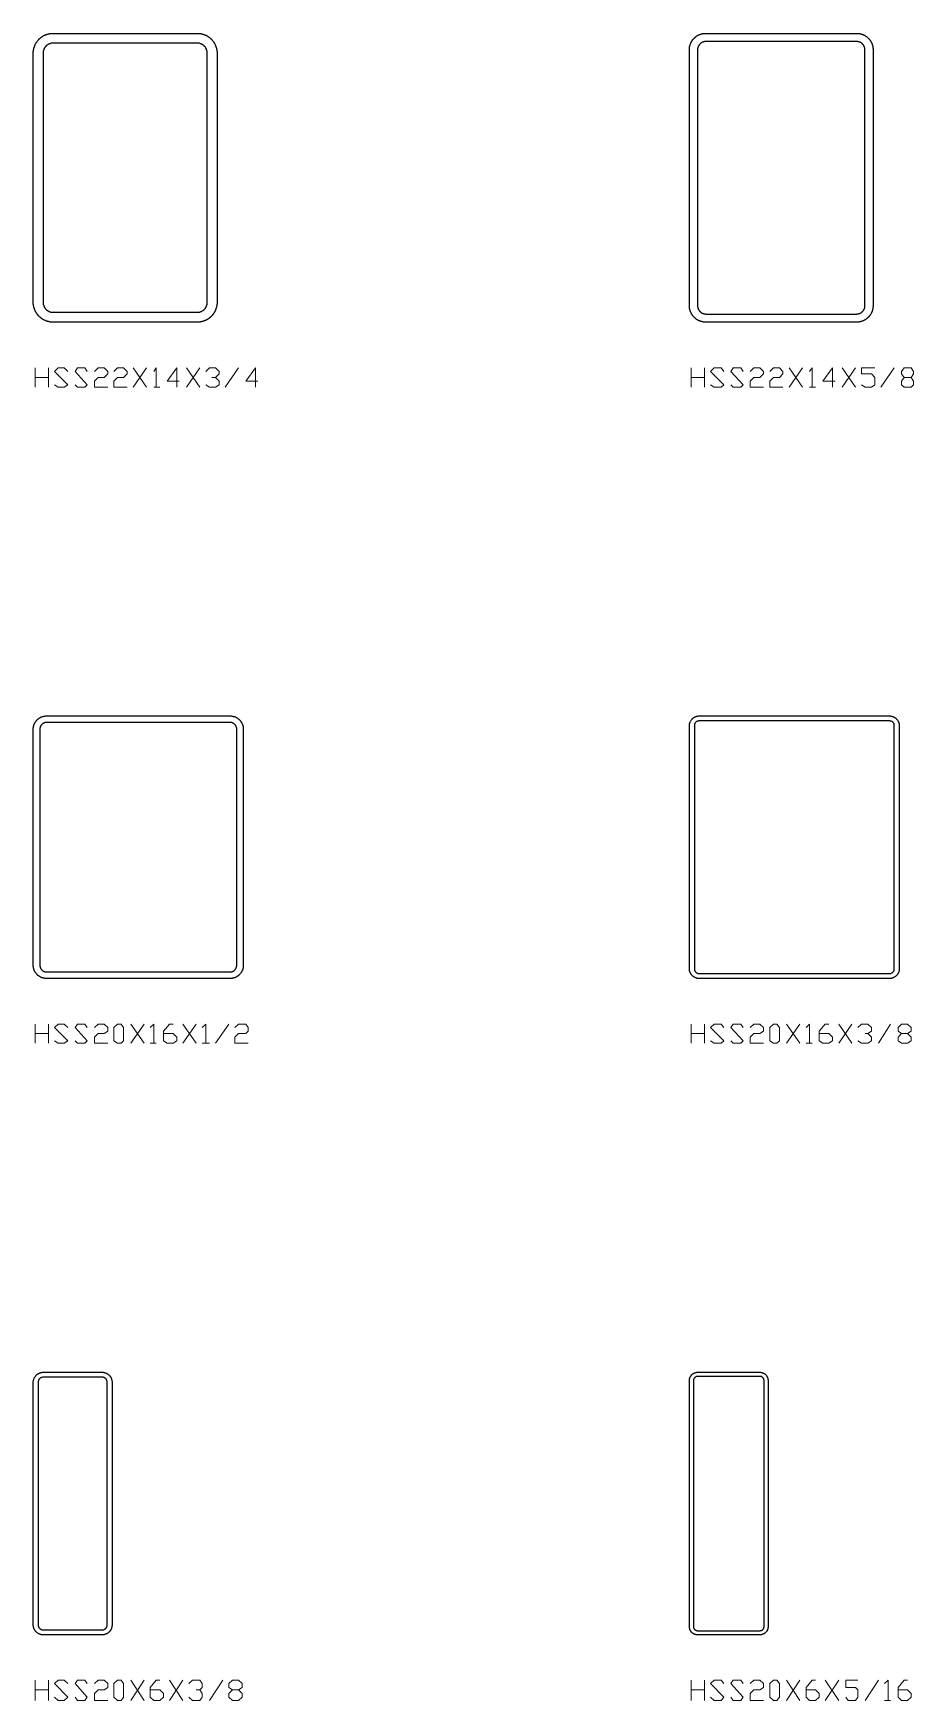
# Model space of a CAD drawing. Header units: inches. Extents: x 0 to 975, y -1305 to 34.
# Drawn here: x 150 to 217.1, y -255 to -128 of the extents above; entities that cross this region are included whole.
import ezdxf

# ---------------------------------------------------------------- set-up
doc = ezdxf.new("R2010")
doc.units = ezdxf.units.IN
doc.header["$MEASUREMENT"] = 0
doc.layers.add('AISC_STEEL', color=7, linetype='Continuous')

msp = doc.modelspace()

# ---------------------------------------------------------------- linework, layer by layer
at = {"color": 3, "lineweight": 0}
for p, q in [((150.14, -154.96), (150.14, -153.48)), ((151.16, -153.48), (151.16, -154.96)), ((157.61, -153.48), (158.63, -154.96)), ((157.61, -154.96), (158.63, -153.48)), ((161.67, -153.48), (162.69, -154.96)), ((161.67, -154.96), (162.69, -153.48)), ((164.62, -154.96), (165.64, -153.48)), ((200.13, -154.96), (200.13, -153.48)), ((201.14, -153.48), (201.14, -154.96)), ((207.6, -153.48), (208.61, -154.96)), ((207.6, -154.96), (208.61, -153.48)), ((211.65, -153.48), (212.67, -154.96)), ((211.65, -154.96), (212.67, -153.48)), ((214.6, -154.96), (215.62, -153.48)), ((150.14, -154.22), (151.16, -154.22)), ((200.13, -154.22), (201.14, -154.22)), ((159.18, -154.96), (159.64, -154.96)), ((209.16, -154.96), (209.62, -154.96)), ((150.14, -204.94), (150.14, -203.47)), ((150.14, -204.2), (151.16, -204.2)), ((151.16, -203.47), (151.16, -204.94)), ((157.43, -203.47), (158.44, -204.94)), ((157.43, -204.94), (158.44, -203.47)), ((161.4, -203.47), (162.41, -204.94)), ((161.4, -204.94), (162.41, -203.47)), ((163.89, -204.94), (164.9, -203.47)), ((200.13, -204.94), (200.13, -203.47)), ((200.13, -204.2), (201.14, -204.2)), ((201.14, -203.47), (201.14, -204.94)), ((207.41, -203.47), (208.43, -204.94)), ((207.41, -204.94), (208.43, -203.47)), ((211.38, -203.47), (212.39, -204.94)), ((211.38, -204.94), (212.39, -203.47)), ((214.42, -204.94), (215.34, -203.47)), ((156.42, -204.94), (156.42, -204.94)), ((158.91, -204.94), (159.37, -204.94)), ((162.87, -204.94), (163.42, -204.94)), ((206.4, -204.94), (206.4, -204.94)), ((208.89, -204.94), (209.35, -204.94)), ((150.14, -255.01), (150.14, -253.45)), ((151.16, -253.45), (151.16, -255.01)), ((157.43, -253.45), (158.44, -255.01)), ((157.43, -255.01), (158.44, -253.45)), ((160.38, -253.45), (161.4, -255.01)), ((160.38, -255.01), (161.4, -253.45)), ((163.42, -255.01), (164.44, -253.45)), ((200.13, -255.01), (200.13, -253.45)), ((201.14, -253.45), (201.14, -255.01)), ((207.41, -253.45), (208.43, -255.01)), ((207.41, -255.01), (208.43, -253.45)), ((210.36, -253.45), (211.38, -255.01)), ((210.36, -255.01), (211.38, -253.45)), ((213.41, -255.01), (214.42, -253.45)), ((150.14, -254.18), (151.16, -254.18)), ((156.42, -255.01), (156.42, -255.01)), ((200.13, -254.18), (201.14, -254.18)), ((206.4, -255.01), (206.4, -255.01)), ((214.88, -255.01), (215.34, -255.01))]:
    msp.add_line(p, q, dxfattribs=at)
for points in [[(151.62, -154.77), (151.9, -154.96), (152.36, -154.96), (152.63, -154.77), (151.62, -153.76), (151.9, -153.48), (152.36, -153.48), (152.63, -153.76)], [(153.19, -154.77), (153.37, -154.96), (153.93, -154.96), (154.11, -154.77), (153.19, -153.76), (153.37, -153.48), (153.93, -153.48), (154.11, -153.76)], [(154.66, -153.76), (154.94, -153.48), (155.4, -153.48), (155.68, -153.76), (155.68, -153.94), (155.4, -154.22), (154.94, -154.22), (154.66, -154.5), (154.66, -154.96), (155.68, -154.96)], [(156.14, -153.76), (156.42, -153.48), (156.88, -153.48), (157.15, -153.76), (157.15, -153.94), (156.88, -154.22), (156.42, -154.22), (156.14, -154.5), (156.14, -154.96), (157.15, -154.96)], [(159.18, -153.76), (159.37, -153.48), (159.37, -154.96)], [(161.12, -154.5), (160.2, -154.5), (160.93, -153.48), (160.93, -154.96)], [(163.15, -153.76), (163.42, -153.48), (163.89, -153.48), (164.16, -153.76), (164.16, -153.94), (163.89, -154.22), (163.61, -154.22)], [(167.11, -154.5), (166.19, -154.5), (166.93, -153.48), (166.93, -154.96)], [(201.6, -154.77), (201.88, -154.96), (202.43, -154.96), (202.62, -154.77), (201.6, -153.76), (201.88, -153.48), (202.43, -153.48), (202.62, -153.76)], [(203.17, -154.77), (203.35, -154.96), (203.91, -154.96), (204.09, -154.77), (203.17, -153.76), (203.35, -153.48), (203.91, -153.48), (204.09, -153.76)], [(204.64, -153.76), (204.92, -153.48), (205.38, -153.48), (205.66, -153.76), (205.66, -153.94), (205.38, -154.22), (204.92, -154.22), (204.64, -154.5), (204.64, -154.96), (205.66, -154.96)], [(206.12, -153.76), (206.4, -153.48), (206.86, -153.48), (207.13, -153.76), (207.13, -153.94), (206.86, -154.22), (206.4, -154.22), (206.12, -154.5), (206.12, -154.96), (207.13, -154.96)], [(209.16, -153.76), (209.35, -153.48), (209.35, -154.96)], [(211.1, -154.5), (210.18, -154.5), (210.92, -153.48), (210.92, -154.96)], [(213.13, -154.77), (213.41, -154.96), (213.87, -154.96), (214.14, -154.77), (214.14, -154.22), (213.87, -153.94), (213.13, -153.94), (213.13, -153.48), (214.14, -153.48)], [(216.91, -154.22), (217.09, -154.5), (217.09, -154.77), (216.91, -154.96), (216.36, -154.96), (216.17, -154.77), (216.17, -154.5), (216.36, -154.22), (216.91, -154.22), (217.09, -153.94), (217.09, -153.76), (216.91, -153.48), (216.36, -153.48), (216.17, -153.76), (216.17, -153.94), (216.36, -154.22)], [(163.89, -154.22), (164.16, -154.5), (164.16, -154.77), (163.89, -154.96), (163.42, -154.96), (163.15, -154.77)], [(151.62, -204.76), (151.9, -204.94), (152.36, -204.94), (152.63, -204.76), (151.62, -203.74), (151.9, -203.47), (152.36, -203.47), (152.63, -203.74)], [(153.19, -204.76), (153.37, -204.94), (153.93, -204.94), (154.11, -204.76), (153.19, -203.74), (153.37, -203.47), (153.93, -203.47), (154.11, -203.74)], [(154.66, -203.74), (154.94, -203.47), (155.4, -203.47), (155.68, -203.74), (155.68, -204.02), (155.4, -204.2), (154.94, -204.2), (154.66, -204.48), (154.66, -204.94), (155.68, -204.94)], [(158.91, -203.74), (159.18, -203.47), (159.18, -204.94)], [(159.92, -204.2), (160.66, -204.2), (160.93, -204.48), (160.93, -204.76), (160.66, -204.94), (160.2, -204.94), (159.92, -204.76), (159.92, -204.02), (160.38, -203.47), (160.66, -203.47)], [(162.87, -203.74), (163.15, -203.47), (163.15, -204.94)], [(165.36, -203.74), (165.64, -203.47), (166.19, -203.47), (166.38, -203.74), (166.38, -204.02), (166.19, -204.2), (165.64, -204.2), (165.36, -204.48), (165.36, -204.94), (166.38, -204.94)], [(201.6, -204.76), (201.88, -204.94), (202.43, -204.94), (202.62, -204.76), (201.6, -203.74), (201.88, -203.47), (202.43, -203.47), (202.62, -203.74)], [(203.17, -204.76), (203.35, -204.94), (203.91, -204.94), (204.09, -204.76), (203.17, -203.74), (203.35, -203.47), (203.91, -203.47), (204.09, -203.74)], [(204.64, -203.74), (204.92, -203.47), (205.38, -203.47), (205.66, -203.74), (205.66, -204.02), (205.38, -204.2), (204.92, -204.2), (204.64, -204.48), (204.64, -204.94), (205.66, -204.94)], [(208.89, -203.74), (209.16, -203.47), (209.16, -204.94)], [(209.9, -204.2), (210.64, -204.2), (210.92, -204.48), (210.92, -204.76), (210.64, -204.94), (210.18, -204.94), (209.9, -204.76), (209.9, -204.02), (210.36, -203.47), (210.64, -203.47)], [(212.85, -203.74), (213.13, -203.47), (213.59, -203.47), (213.87, -203.74), (213.87, -204.02), (213.59, -204.2), (213.41, -204.2)], [(213.59, -204.2), (213.87, -204.48), (213.87, -204.76), (213.59, -204.94), (213.13, -204.94), (212.85, -204.76)], [(216.63, -204.2), (216.91, -204.48), (216.91, -204.76), (216.63, -204.94), (216.17, -204.94), (215.9, -204.76), (215.9, -204.48), (216.17, -204.2), (216.63, -204.2), (216.91, -204.02), (216.91, -203.74), (216.63, -203.47), (216.17, -203.47), (215.9, -203.74), (215.9, -204.02), (216.17, -204.2)], [(151.62, -254.74), (151.9, -255.01), (152.36, -255.01), (152.63, -254.74), (151.62, -253.72), (151.9, -253.45), (152.36, -253.45), (152.63, -253.72)], [(153.19, -254.74), (153.37, -255.01), (153.93, -255.01), (154.11, -254.74), (153.19, -253.72), (153.37, -253.45), (153.93, -253.45), (154.11, -253.72)], [(154.66, -253.72), (154.94, -253.45), (155.4, -253.45), (155.68, -253.72), (155.68, -254), (155.4, -254.18), (154.94, -254.18), (154.66, -254.46), (154.66, -255.01), (155.68, -255.01)], [(158.91, -254.18), (159.64, -254.18), (159.92, -254.46), (159.92, -254.74), (159.64, -255.01), (159.18, -255.01), (158.91, -254.74), (158.91, -254), (159.37, -253.45), (159.64, -253.45)], [(161.86, -253.72), (162.13, -253.45), (162.69, -253.45), (162.87, -253.72), (162.87, -254), (162.69, -254.18), (162.41, -254.18)], [(165.64, -254.18), (165.91, -254.46), (165.91, -254.74), (165.64, -255.01), (165.18, -255.01), (164.9, -254.74), (164.9, -254.46), (165.18, -254.18), (165.64, -254.18), (165.91, -254), (165.91, -253.72), (165.64, -253.45), (165.18, -253.45), (164.9, -253.72), (164.9, -254), (165.18, -254.18)], [(201.6, -254.74), (201.88, -255.01), (202.43, -255.01), (202.62, -254.74), (201.6, -253.72), (201.88, -253.45), (202.43, -253.45), (202.62, -253.72)], [(203.17, -254.74), (203.35, -255.01), (203.91, -255.01), (204.09, -254.74), (203.17, -253.72), (203.35, -253.45), (203.91, -253.45), (204.09, -253.72)], [(204.64, -253.72), (204.92, -253.45), (205.38, -253.45), (205.66, -253.72), (205.66, -254), (205.38, -254.18), (204.92, -254.18), (204.64, -254.46), (204.64, -255.01), (205.66, -255.01)], [(208.89, -254.18), (209.62, -254.18), (209.9, -254.46), (209.9, -254.74), (209.62, -255.01), (209.16, -255.01), (208.89, -254.74), (208.89, -254), (209.35, -253.45), (209.62, -253.45)], [(211.93, -254.74), (212.11, -255.01), (212.67, -255.01), (212.85, -254.74), (212.85, -254.18), (212.67, -254), (211.93, -254), (211.93, -253.45), (212.85, -253.45)], [(214.88, -253.72), (215.16, -253.45), (215.16, -255.01)], [(215.9, -254.18), (216.63, -254.18), (216.91, -254.46), (216.91, -254.74), (216.63, -255.01), (216.17, -255.01), (215.9, -254.74), (215.9, -254), (216.36, -253.45), (216.63, -253.45)], [(162.69, -254.18), (162.87, -254.46), (162.87, -254.74), (162.69, -255.01), (162.13, -255.01), (161.86, -254.74)]]:
    msp.add_lwpolyline(points, dxfattribs=at)
for points in [[(156.42, -204.94), (156.14, -204.76), (156.14, -203.74), (156.42, -203.47), (156.69, -203.47), (156.88, -203.74), (156.88, -204.76), (156.69, -204.94)], [(206.4, -204.94), (206.12, -204.76), (206.12, -203.74), (206.4, -203.47), (206.67, -203.47), (206.86, -203.74), (206.86, -204.76), (206.67, -204.94)], [(156.42, -255.01), (156.14, -254.74), (156.14, -253.72), (156.42, -253.45), (156.69, -253.45), (156.88, -253.72), (156.88, -254.74), (156.69, -255.01)], [(206.4, -255.01), (206.12, -254.74), (206.12, -253.72), (206.4, -253.45), (206.67, -253.45), (206.86, -253.72), (206.86, -254.74), (206.67, -255.01)]]:
    msp.add_lwpolyline(points, close=True, dxfattribs=at)
at = {"layer": 'AISC_STEEL'}
for points in [[(162.5, -128), (162.53, -128), (162.56, -128), (162.59, -128), (162.62, -128), (162.65, -128.01), (162.68, -128.01), (162.71, -128.01), (162.74, -128.02), (162.77, -128.02), (162.8, -128.03), (162.83, -128.04), (162.85, -128.04), (162.88, -128.05), (162.91, -128.06), (162.94, -128.07), (162.97, -128.08), (163, -128.08), (163.03, -128.1), (163.05, -128.11), (163.08, -128.12), (163.11, -128.13), (163.14, -128.14), (163.16, -128.15), (163.19, -128.17), (163.22, -128.18), (163.24, -128.2), (163.27, -128.21), (163.29, -128.23), (163.32, -128.24), (163.34, -128.26), (163.37, -128.28), (163.39, -128.29), (163.42, -128.31), (163.44, -128.33), (163.46, -128.35), (163.48, -128.37), (163.51, -128.39), (163.53, -128.41), (163.55, -128.43), (163.57, -128.45), (163.59, -128.47), (163.61, -128.49), (163.63, -128.52), (163.65, -128.54), (163.67, -128.56), (163.69, -128.58), (163.71, -128.61), (163.72, -128.63), (163.74, -128.66), (163.76, -128.68), (163.77, -128.71), (163.79, -128.73), (163.8, -128.76), (163.82, -128.78), (163.83, -128.81), (163.85, -128.84), (163.86, -128.86), (163.87, -128.89), (163.88, -128.92), (163.89, -128.95), (163.9, -128.97), (163.92, -129), (163.92, -129.03), (163.93, -129.06), (163.94, -129.09), (163.95, -129.12), (163.96, -129.15), (163.96, -129.17), (163.97, -129.2), (163.98, -129.23), (163.98, -129.26), (163.99, -129.29), (163.99, -129.32), (163.99, -129.35), (164, -129.38), (164, -129.41), (164, -129.44), (164, -129.47), (164, -129.5), (164, -148.5), (164, -148.53), (164, -148.56), (164, -148.59), (164, -148.62), (163.99, -148.65), (163.99, -148.68), (163.99, -148.71), (163.98, -148.74), (163.98, -148.77), (163.97, -148.8), (163.96, -148.83), (163.96, -148.85), (163.95, -148.88), (163.94, -148.91), (163.93, -148.94), (163.92, -148.97), (163.92, -149), (163.9, -149.03), (163.89, -149.05), (163.88, -149.08), (163.87, -149.11), (163.86, -149.14), (163.85, -149.16), (163.83, -149.19), (163.82, -149.22), (163.8, -149.24), (163.79, -149.27), (163.77, -149.29), (163.76, -149.32), (163.74, -149.34), (163.72, -149.37), (163.71, -149.39), (163.69, -149.42), (163.67, -149.44), (163.65, -149.46), (163.63, -149.48), (163.61, -149.51), (163.59, -149.53), (163.57, -149.55), (163.55, -149.57), (163.53, -149.59), (163.51, -149.61), (163.48, -149.63), (163.46, -149.65), (163.44, -149.67), (163.42, -149.69), (163.39, -149.71), (163.37, -149.72), (163.34, -149.74), (163.32, -149.76), (163.29, -149.77), (163.27, -149.79), (163.24, -149.8), (163.22, -149.82), (163.19, -149.83), (163.16, -149.85), (163.14, -149.86), (163.11, -149.87), (163.08, -149.88), (163.05, -149.89), (163.03, -149.9), (163, -149.92), (162.97, -149.92), (162.94, -149.93), (162.91, -149.94), (162.88, -149.95), (162.85, -149.96), (162.83, -149.96), (162.8, -149.97), (162.77, -149.98), (162.74, -149.98), (162.71, -149.99), (162.68, -149.99), (162.65, -149.99), (162.62, -150), (162.59, -150), (162.56, -150), (162.53, -150), (162.5, -150), (151.5, -150), (151.47, -150), (151.44, -150), (151.41, -150), (151.38, -150), (151.35, -149.99), (151.32, -149.99), (151.29, -149.99), (151.26, -149.98), (151.23, -149.98), (151.2, -149.97), (151.17, -149.96), (151.15, -149.96), (151.12, -149.95), (151.09, -149.94), (151.06, -149.93), (151.03, -149.92), (151, -149.92), (150.97, -149.9), (150.95, -149.89), (150.92, -149.88), (150.89, -149.87), (150.86, -149.86), (150.84, -149.85), (150.81, -149.83), (150.78, -149.82), (150.76, -149.8), (150.73, -149.79), (150.71, -149.77), (150.68, -149.76), (150.66, -149.74), (150.63, -149.72), (150.61, -149.71), (150.58, -149.69), (150.56, -149.67), (150.54, -149.65), (150.52, -149.63), (150.49, -149.61), (150.47, -149.59), (150.45, -149.57), (150.43, -149.55), (150.41, -149.53), (150.39, -149.51), (150.37, -149.48), (150.35, -149.46), (150.33, -149.44), (150.31, -149.42), (150.29, -149.39), (150.28, -149.37), (150.26, -149.34), (150.24, -149.32), (150.23, -149.29), (150.21, -149.27), (150.2, -149.24), (150.18, -149.22), (150.17, -149.19), (150.15, -149.16), (150.14, -149.14), (150.13, -149.11), (150.12, -149.08), (150.11, -149.05), (150.1, -149.03), (150.08, -149), (150.08, -148.97), (150.07, -148.94), (150.06, -148.91), (150.05, -148.88), (150.04, -148.85), (150.04, -148.83), (150.03, -148.8), (150.02, -148.77), (150.02, -148.74), (150.01, -148.71), (150.01, -148.68), (150.01, -148.65), (150, -148.62), (150, -148.59), (150, -148.56), (150, -148.53), (150, -148.5), (150, -129.5), (150, -129.47), (150, -129.44), (150, -129.41), (150, -129.38), (150.01, -129.35), (150.01, -129.32), (150.01, -129.29), (150.02, -129.26), (150.02, -129.23), (150.03, -129.2), (150.04, -129.17), (150.04, -129.15), (150.05, -129.12), (150.06, -129.09), (150.07, -129.06), (150.08, -129.03), (150.08, -129), (150.1, -128.97), (150.11, -128.95), (150.12, -128.92), (150.13, -128.89), (150.14, -128.86), (150.15, -128.84), (150.17, -128.81), (150.18, -128.78), (150.2, -128.76), (150.21, -128.73), (150.23, -128.71), (150.24, -128.68), (150.26, -128.66), (150.28, -128.63), (150.29, -128.61), (150.31, -128.58), (150.33, -128.56), (150.35, -128.54), (150.37, -128.52), (150.39, -128.49), (150.41, -128.47), (150.43, -128.45), (150.45, -128.43), (150.47, -128.41), (150.49, -128.39), (150.52, -128.37), (150.54, -128.35), (150.56, -128.33), (150.58, -128.31), (150.61, -128.29), (150.63, -128.28), (150.66, -128.26), (150.68, -128.24), (150.71, -128.23), (150.73, -128.21), (150.76, -128.2), (150.78, -128.18), (150.81, -128.17), (150.84, -128.15), (150.86, -128.14), (150.89, -128.13), (150.92, -128.12), (150.95, -128.11), (150.97, -128.1), (151, -128.08), (151.03, -128.08), (151.06, -128.07), (151.09, -128.06), (151.12, -128.05), (151.15, -128.04), (151.17, -128.04), (151.2, -128.03), (151.23, -128.02), (151.26, -128.02), (151.29, -128.01), (151.32, -128.01), (151.35, -128.01), (151.38, -128), (151.41, -128), (151.44, -128), (151.47, -128), (151.5, -128)], [(212.75, -128), (212.78, -128), (212.81, -128), (212.84, -128), (212.87, -128.01), (212.9, -128.01), (212.93, -128.01), (212.96, -128.02), (212.99, -128.02), (213.02, -128.03), (213.04, -128.04), (213.07, -128.04), (213.1, -128.05), (213.13, -128.06), (213.16, -128.07), (213.19, -128.08), (213.21, -128.09), (213.24, -128.1), (213.27, -128.11), (213.3, -128.13), (213.32, -128.14), (213.35, -128.15), (213.38, -128.17), (213.4, -128.18), (213.43, -128.2), (213.45, -128.21), (213.48, -128.23), (213.5, -128.25), (213.52, -128.27), (213.55, -128.29), (213.57, -128.31), (213.59, -128.33), (213.61, -128.35), (213.63, -128.37), (213.65, -128.39), (213.67, -128.41), (213.69, -128.43), (213.71, -128.45), (213.73, -128.48), (213.75, -128.5), (213.77, -128.52), (213.79, -128.55), (213.8, -128.57), (213.82, -128.6), (213.83, -128.62), (213.85, -128.65), (213.86, -128.68), (213.87, -128.7), (213.89, -128.73), (213.9, -128.76), (213.91, -128.79), (213.92, -128.81), (213.93, -128.84), (213.94, -128.87), (213.95, -128.9), (213.96, -128.93), (213.96, -128.96), (213.97, -128.98), (213.98, -129.01), (213.98, -129.04), (213.99, -129.07), (213.99, -129.1), (213.99, -129.13), (214, -129.16), (214, -129.19), (214, -129.22), (214, -129.25), (214, -148.75), (214, -148.78), (214, -148.81), (214, -148.84), (213.99, -148.87), (213.99, -148.9), (213.99, -148.93), (213.98, -148.96), (213.98, -148.99), (213.97, -149.02), (213.96, -149.04), (213.96, -149.07), (213.95, -149.1), (213.94, -149.13), (213.93, -149.16), (213.92, -149.19), (213.91, -149.21), (213.9, -149.24), (213.89, -149.27), (213.87, -149.3), (213.86, -149.32), (213.85, -149.35), (213.83, -149.38), (213.82, -149.4), (213.8, -149.43), (213.79, -149.45), (213.77, -149.48), (213.75, -149.5), (213.73, -149.52), (213.71, -149.55), (213.69, -149.57), (213.67, -149.59), (213.65, -149.61), (213.63, -149.63), (213.61, -149.65), (213.59, -149.67), (213.57, -149.69), (213.55, -149.71), (213.52, -149.73), (213.5, -149.75), (213.48, -149.77), (213.45, -149.79), (213.43, -149.8), (213.4, -149.82), (213.38, -149.83), (213.35, -149.85), (213.32, -149.86), (213.3, -149.87), (213.27, -149.89), (213.24, -149.9), (213.21, -149.91), (213.19, -149.92), (213.16, -149.93), (213.13, -149.94), (213.1, -149.95), (213.07, -149.96), (213.04, -149.96), (213.02, -149.97), (212.99, -149.98), (212.96, -149.98), (212.93, -149.99), (212.9, -149.99), (212.87, -149.99), (212.84, -150), (212.81, -150), (212.78, -150), (212.75, -150), (201.25, -150), (201.22, -150), (201.19, -150), (201.16, -150), (201.13, -149.99), (201.1, -149.99), (201.07, -149.99), (201.04, -149.98), (201.01, -149.98), (200.98, -149.97), (200.96, -149.96), (200.93, -149.96), (200.9, -149.95), (200.87, -149.94), (200.84, -149.93), (200.81, -149.92), (200.79, -149.91), (200.76, -149.9), (200.73, -149.89), (200.7, -149.87), (200.68, -149.86), (200.65, -149.85), (200.62, -149.83), (200.6, -149.82), (200.57, -149.8), (200.55, -149.79), (200.52, -149.77), (200.5, -149.75), (200.48, -149.73), (200.45, -149.71), (200.43, -149.69), (200.41, -149.67), (200.39, -149.65), (200.37, -149.63), (200.35, -149.61), (200.33, -149.59), (200.31, -149.57), (200.29, -149.55), (200.27, -149.52), (200.25, -149.5), (200.23, -149.48), (200.21, -149.45), (200.2, -149.43), (200.18, -149.4), (200.17, -149.38), (200.15, -149.35), (200.14, -149.32), (200.13, -149.3), (200.11, -149.27), (200.1, -149.24), (200.09, -149.21), (200.08, -149.19), (200.07, -149.16), (200.06, -149.13), (200.05, -149.1), (200.04, -149.07), (200.04, -149.04), (200.03, -149.02), (200.02, -148.99), (200.02, -148.96), (200.01, -148.93), (200.01, -148.9), (200.01, -148.87), (200, -148.84), (200, -148.81), (200, -148.78), (200, -148.75), (200, -129.25), (200, -129.22), (200, -129.19), (200, -129.16), (200.01, -129.13), (200.01, -129.1), (200.01, -129.07), (200.02, -129.04), (200.02, -129.01), (200.03, -128.98), (200.04, -128.96), (200.04, -128.93), (200.05, -128.9), (200.06, -128.87), (200.07, -128.84), (200.08, -128.81), (200.09, -128.79), (200.1, -128.76), (200.11, -128.73), (200.13, -128.7), (200.14, -128.68), (200.15, -128.65), (200.17, -128.62), (200.18, -128.6), (200.2, -128.57), (200.21, -128.55), (200.23, -128.52), (200.25, -128.5), (200.27, -128.48), (200.29, -128.45), (200.31, -128.43), (200.33, -128.41), (200.35, -128.39), (200.37, -128.37), (200.39, -128.35), (200.41, -128.33), (200.43, -128.31), (200.45, -128.29), (200.48, -128.27), (200.5, -128.25), (200.52, -128.23), (200.55, -128.21), (200.57, -128.2), (200.6, -128.18), (200.62, -128.17), (200.65, -128.15), (200.68, -128.14), (200.7, -128.13), (200.73, -128.11), (200.76, -128.1), (200.79, -128.09), (200.81, -128.08), (200.84, -128.07), (200.87, -128.06), (200.9, -128.05), (200.93, -128.04), (200.96, -128.04), (200.98, -128.03), (201.01, -128.02), (201.04, -128.02), (201.07, -128.01), (201.1, -128.01), (201.13, -128.01), (201.16, -128), (201.19, -128), (201.22, -128), (201.25, -128)], [(151.5, -128.75), (151.47, -128.75), (151.44, -128.75), (151.41, -128.76), (151.38, -128.76), (151.35, -128.76), (151.32, -128.77), (151.3, -128.78), (151.27, -128.79), (151.24, -128.8), (151.21, -128.81), (151.19, -128.82), (151.16, -128.83), (151.13, -128.85), (151.11, -128.86), (151.08, -128.88), (151.06, -128.89), (151.04, -128.91), (151.01, -128.93), (150.99, -128.95), (150.97, -128.97), (150.95, -128.99), (150.93, -129.01), (150.91, -129.04), (150.89, -129.06), (150.88, -129.08), (150.86, -129.11), (150.85, -129.13), (150.83, -129.16), (150.82, -129.19), (150.81, -129.21), (150.8, -129.24), (150.79, -129.27), (150.78, -129.3), (150.77, -129.32), (150.76, -129.35), (150.76, -129.38), (150.76, -129.41), (150.75, -129.44), (150.75, -129.47), (150.75, -129.5), (150.75, -148.5), (150.75, -148.53), (150.75, -148.56), (150.76, -148.59), (150.76, -148.62), (150.76, -148.65), (150.77, -148.68), (150.78, -148.7), (150.79, -148.73), (150.8, -148.76), (150.81, -148.79), (150.82, -148.81), (150.83, -148.84), (150.85, -148.87), (150.86, -148.89), (150.88, -148.92), (150.89, -148.94), (150.91, -148.96), (150.93, -148.99), (150.95, -149.01), (150.97, -149.03), (150.99, -149.05), (151.01, -149.07), (151.04, -149.09), (151.06, -149.11), (151.08, -149.12), (151.11, -149.14), (151.13, -149.15), (151.16, -149.17), (151.19, -149.18), (151.21, -149.19), (151.24, -149.2), (151.27, -149.21), (151.3, -149.22), (151.32, -149.23), (151.35, -149.24), (151.38, -149.24), (151.41, -149.24), (151.44, -149.25), (151.47, -149.25), (151.5, -149.25), (162.5, -149.25), (162.53, -149.25), (162.56, -149.25), (162.59, -149.24), (162.62, -149.24), (162.65, -149.24), (162.68, -149.23), (162.7, -149.22), (162.73, -149.21), (162.76, -149.2), (162.79, -149.19), (162.81, -149.18), (162.84, -149.17), (162.87, -149.15), (162.89, -149.14), (162.92, -149.12), (162.94, -149.11), (162.96, -149.09), (162.99, -149.07), (163.01, -149.05), (163.03, -149.03), (163.05, -149.01), (163.07, -148.99), (163.09, -148.96), (163.11, -148.94), (163.12, -148.92), (163.14, -148.89), (163.15, -148.87), (163.17, -148.84), (163.18, -148.81), (163.19, -148.79), (163.2, -148.76), (163.21, -148.73), (163.22, -148.7), (163.23, -148.68), (163.24, -148.65), (163.24, -148.62), (163.24, -148.59), (163.25, -148.56), (163.25, -148.53), (163.25, -148.5), (163.25, -129.5), (163.25, -129.47), (163.25, -129.44), (163.24, -129.41), (163.24, -129.38), (163.24, -129.35), (163.23, -129.32), (163.22, -129.3), (163.21, -129.27), (163.2, -129.24), (163.19, -129.21), (163.18, -129.19), (163.17, -129.16), (163.15, -129.13), (163.14, -129.11), (163.12, -129.08), (163.11, -129.06), (163.09, -129.04), (163.07, -129.01), (163.05, -128.99), (163.03, -128.97), (163.01, -128.95), (162.99, -128.93), (162.96, -128.91), (162.94, -128.89), (162.92, -128.88), (162.89, -128.86), (162.87, -128.85), (162.84, -128.83), (162.81, -128.82), (162.79, -128.81), (162.76, -128.8), (162.73, -128.79), (162.7, -128.78), (162.68, -128.77), (162.65, -128.76), (162.62, -128.76), (162.59, -128.76), (162.56, -128.75), (162.53, -128.75), (162.5, -128.75)], [(201.25, -128.62), (201.22, -128.63), (201.19, -128.63), (201.16, -128.63), (201.13, -128.64), (201.1, -128.64), (201.07, -128.65), (201.05, -128.66), (201.02, -128.67), (200.99, -128.68), (200.96, -128.69), (200.94, -128.71), (200.91, -128.72), (200.89, -128.74), (200.86, -128.76), (200.84, -128.78), (200.82, -128.8), (200.8, -128.82), (200.78, -128.84), (200.76, -128.86), (200.74, -128.89), (200.72, -128.91), (200.71, -128.94), (200.69, -128.96), (200.68, -128.99), (200.67, -129.02), (200.66, -129.05), (200.65, -129.07), (200.64, -129.1), (200.64, -129.13), (200.63, -129.16), (200.63, -129.19), (200.63, -129.22), (200.62, -129.25), (200.62, -148.75), (200.63, -148.78), (200.63, -148.81), (200.63, -148.84), (200.64, -148.87), (200.64, -148.9), (200.65, -148.93), (200.66, -148.95), (200.67, -148.98), (200.68, -149.01), (200.69, -149.04), (200.71, -149.06), (200.72, -149.09), (200.74, -149.11), (200.76, -149.14), (200.78, -149.16), (200.8, -149.18), (200.82, -149.2), (200.84, -149.22), (200.86, -149.24), (200.89, -149.26), (200.91, -149.28), (200.94, -149.29), (200.96, -149.31), (200.99, -149.32), (201.02, -149.33), (201.05, -149.34), (201.07, -149.35), (201.1, -149.36), (201.13, -149.36), (201.16, -149.37), (201.19, -149.37), (201.22, -149.37), (201.25, -149.38), (212.75, -149.38), (212.78, -149.37), (212.81, -149.37), (212.84, -149.37), (212.87, -149.36), (212.9, -149.36), (212.93, -149.35), (212.95, -149.34), (212.98, -149.33), (213.01, -149.32), (213.04, -149.31), (213.06, -149.29), (213.09, -149.28), (213.11, -149.26), (213.14, -149.24), (213.16, -149.22), (213.18, -149.2), (213.2, -149.18), (213.22, -149.16), (213.24, -149.14), (213.26, -149.11), (213.28, -149.09), (213.29, -149.06), (213.31, -149.04), (213.32, -149.01), (213.33, -148.98), (213.34, -148.95), (213.35, -148.93), (213.36, -148.9), (213.36, -148.87), (213.37, -148.84), (213.37, -148.81), (213.37, -148.78), (213.38, -148.75), (213.38, -129.25), (213.37, -129.22), (213.37, -129.19), (213.37, -129.16), (213.36, -129.13), (213.36, -129.1), (213.35, -129.07), (213.34, -129.05), (213.33, -129.02), (213.32, -128.99), (213.31, -128.96), (213.29, -128.94), (213.28, -128.91), (213.26, -128.89), (213.24, -128.86), (213.22, -128.84), (213.2, -128.82), (213.18, -128.8), (213.16, -128.78), (213.14, -128.76), (213.11, -128.74), (213.09, -128.72), (213.06, -128.71), (213.04, -128.69), (213.01, -128.68), (212.98, -128.67), (212.95, -128.66), (212.93, -128.65), (212.9, -128.64), (212.87, -128.64), (212.84, -128.63), (212.81, -128.63), (212.78, -128.63), (212.75, -128.62)], [(165, -180), (165.03, -180), (165.06, -180), (165.09, -180), (165.12, -180.01), (165.15, -180.01), (165.18, -180.02), (165.21, -180.02), (165.23, -180.03), (165.26, -180.04), (165.29, -180.04), (165.32, -180.05), (165.35, -180.06), (165.38, -180.07), (165.4, -180.08), (165.43, -180.1), (165.46, -180.11), (165.48, -180.12), (165.51, -180.14), (165.53, -180.15), (165.56, -180.17), (165.58, -180.19), (165.61, -180.21), (165.63, -180.22), (165.65, -180.24), (165.67, -180.26), (165.7, -180.28), (165.72, -180.3), (165.74, -180.33), (165.76, -180.35), (165.78, -180.37), (165.79, -180.39), (165.81, -180.42), (165.83, -180.44), (165.85, -180.47), (165.86, -180.49), (165.88, -180.52), (165.89, -180.54), (165.9, -180.57), (165.92, -180.6), (165.93, -180.62), (165.94, -180.65), (165.95, -180.68), (165.96, -180.71), (165.96, -180.74), (165.97, -180.77), (165.98, -180.79), (165.98, -180.82), (165.99, -180.85), (165.99, -180.88), (166, -180.91), (166, -180.94), (166, -180.97), (166, -181), (166, -199), (166, -199.03), (166, -199.06), (166, -199.09), (165.99, -199.12), (165.99, -199.15), (165.98, -199.18), (165.98, -199.21), (165.97, -199.23), (165.96, -199.26), (165.96, -199.29), (165.95, -199.32), (165.94, -199.35), (165.93, -199.38), (165.92, -199.4), (165.9, -199.43), (165.89, -199.46), (165.88, -199.48), (165.86, -199.51), (165.85, -199.53), (165.83, -199.56), (165.81, -199.58), (165.79, -199.61), (165.78, -199.63), (165.76, -199.65), (165.74, -199.67), (165.72, -199.7), (165.7, -199.72), (165.67, -199.74), (165.65, -199.76), (165.63, -199.78), (165.61, -199.79), (165.58, -199.81), (165.56, -199.83), (165.53, -199.85), (165.51, -199.86), (165.48, -199.88), (165.46, -199.89), (165.43, -199.9), (165.4, -199.92), (165.38, -199.93), (165.35, -199.94), (165.32, -199.95), (165.29, -199.96), (165.26, -199.96), (165.23, -199.97), (165.21, -199.98), (165.18, -199.98), (165.15, -199.99), (165.12, -199.99), (165.09, -200), (165.06, -200), (165.03, -200), (165, -200), (151, -200), (150.97, -200), (150.94, -200), (150.91, -200), (150.88, -199.99), (150.85, -199.99), (150.82, -199.98), (150.79, -199.98), (150.77, -199.97), (150.74, -199.96), (150.71, -199.96), (150.68, -199.95), (150.65, -199.94), (150.62, -199.93), (150.6, -199.92), (150.57, -199.9), (150.54, -199.89), (150.52, -199.88), (150.49, -199.86), (150.47, -199.85), (150.44, -199.83), (150.42, -199.81), (150.39, -199.79), (150.37, -199.78), (150.35, -199.76), (150.33, -199.74), (150.3, -199.72), (150.28, -199.7), (150.26, -199.67), (150.24, -199.65), (150.22, -199.63), (150.21, -199.61), (150.19, -199.58), (150.17, -199.56), (150.15, -199.53), (150.14, -199.51), (150.12, -199.48), (150.11, -199.46), (150.1, -199.43), (150.08, -199.4), (150.07, -199.38), (150.06, -199.35), (150.05, -199.32), (150.04, -199.29), (150.04, -199.26), (150.03, -199.23), (150.02, -199.21), (150.02, -199.18), (150.01, -199.15), (150.01, -199.12), (150, -199.09), (150, -199.06), (150, -199.03), (150, -199), (150, -181), (150, -180.97), (150, -180.94), (150, -180.91), (150.01, -180.88), (150.01, -180.85), (150.02, -180.82), (150.02, -180.79), (150.03, -180.77), (150.04, -180.74), (150.04, -180.71), (150.05, -180.68), (150.06, -180.65), (150.07, -180.62), (150.08, -180.6), (150.1, -180.57), (150.11, -180.54), (150.12, -180.52), (150.14, -180.49), (150.15, -180.47), (150.17, -180.44), (150.19, -180.42), (150.21, -180.39), (150.22, -180.37), (150.24, -180.35), (150.26, -180.33), (150.28, -180.3), (150.3, -180.28), (150.33, -180.26), (150.35, -180.24), (150.37, -180.22), (150.39, -180.21), (150.42, -180.19), (150.44, -180.17), (150.47, -180.15), (150.49, -180.14), (150.52, -180.12), (150.54, -180.11), (150.57, -180.1), (150.6, -180.08), (150.62, -180.07), (150.65, -180.06), (150.68, -180.05), (150.71, -180.04), (150.74, -180.04), (150.77, -180.03), (150.79, -180.02), (150.82, -180.02), (150.85, -180.01), (150.88, -180.01), (150.91, -180), (150.94, -180), (150.97, -180), (151, -180)], [(215.25, -180), (215.28, -180), (215.31, -180), (215.34, -180.01), (215.37, -180.01), (215.4, -180.01), (215.43, -180.02), (215.45, -180.03), (215.48, -180.04), (215.51, -180.05), (215.54, -180.06), (215.56, -180.07), (215.59, -180.08), (215.62, -180.1), (215.64, -180.11), (215.67, -180.13), (215.69, -180.14), (215.71, -180.16), (215.74, -180.18), (215.76, -180.2), (215.78, -180.22), (215.8, -180.24), (215.82, -180.26), (215.84, -180.29), (215.86, -180.31), (215.87, -180.33), (215.89, -180.36), (215.9, -180.38), (215.92, -180.41), (215.93, -180.44), (215.94, -180.46), (215.95, -180.49), (215.96, -180.52), (215.97, -180.55), (215.98, -180.57), (215.99, -180.6), (215.99, -180.63), (215.99, -180.66), (216, -180.69), (216, -180.72), (216, -180.75), (216, -199.25), (216, -199.28), (216, -199.31), (215.99, -199.34), (215.99, -199.37), (215.99, -199.4), (215.98, -199.43), (215.97, -199.45), (215.96, -199.48), (215.95, -199.51), (215.94, -199.54), (215.93, -199.56), (215.92, -199.59), (215.9, -199.62), (215.89, -199.64), (215.87, -199.67), (215.86, -199.69), (215.84, -199.71), (215.82, -199.74), (215.8, -199.76), (215.78, -199.78), (215.76, -199.8), (215.74, -199.82), (215.71, -199.84), (215.69, -199.86), (215.67, -199.87), (215.64, -199.89), (215.62, -199.9), (215.59, -199.92), (215.56, -199.93), (215.54, -199.94), (215.51, -199.95), (215.48, -199.96), (215.45, -199.97), (215.43, -199.98), (215.4, -199.99), (215.37, -199.99), (215.34, -199.99), (215.31, -200), (215.28, -200), (215.25, -200), (200.75, -200), (200.72, -200), (200.69, -200), (200.66, -199.99), (200.63, -199.99), (200.6, -199.99), (200.57, -199.98), (200.55, -199.97), (200.52, -199.96), (200.49, -199.95), (200.46, -199.94), (200.44, -199.93), (200.41, -199.92), (200.38, -199.9), (200.36, -199.89), (200.33, -199.87), (200.31, -199.86), (200.29, -199.84), (200.26, -199.82), (200.24, -199.8), (200.22, -199.78), (200.2, -199.76), (200.18, -199.74), (200.16, -199.71), (200.14, -199.69), (200.13, -199.67), (200.11, -199.64), (200.1, -199.62), (200.08, -199.59), (200.07, -199.56), (200.06, -199.54), (200.05, -199.51), (200.04, -199.48), (200.03, -199.45), (200.02, -199.43), (200.01, -199.4), (200.01, -199.37), (200.01, -199.34), (200, -199.31), (200, -199.28), (200, -199.25), (200, -180.75), (200, -180.72), (200, -180.69), (200.01, -180.66), (200.01, -180.63), (200.01, -180.6), (200.02, -180.57), (200.03, -180.55), (200.04, -180.52), (200.05, -180.49), (200.06, -180.46), (200.07, -180.44), (200.08, -180.41), (200.1, -180.38), (200.11, -180.36), (200.13, -180.33), (200.14, -180.31), (200.16, -180.29), (200.18, -180.26), (200.2, -180.24), (200.22, -180.22), (200.24, -180.2), (200.26, -180.18), (200.29, -180.16), (200.31, -180.14), (200.33, -180.13), (200.36, -180.11), (200.38, -180.1), (200.41, -180.08), (200.44, -180.07), (200.46, -180.06), (200.49, -180.05), (200.52, -180.04), (200.55, -180.03), (200.57, -180.02), (200.6, -180.01), (200.63, -180.01), (200.66, -180.01), (200.69, -180), (200.72, -180), (200.75, -180)], [(151, -180.5), (150.97, -180.5), (150.94, -180.5), (150.91, -180.51), (150.88, -180.51), (150.86, -180.52), (150.83, -180.53), (150.8, -180.54), (150.78, -180.55), (150.75, -180.57), (150.73, -180.58), (150.7, -180.6), (150.68, -180.62), (150.66, -180.64), (150.64, -180.66), (150.62, -180.68), (150.6, -180.7), (150.58, -180.73), (150.57, -180.75), (150.55, -180.78), (150.54, -180.8), (150.53, -180.83), (150.52, -180.86), (150.51, -180.88), (150.51, -180.91), (150.5, -180.94), (150.5, -180.97), (150.5, -181), (150.5, -199), (150.5, -199.03), (150.5, -199.06), (150.51, -199.09), (150.51, -199.12), (150.52, -199.14), (150.53, -199.17), (150.54, -199.2), (150.55, -199.22), (150.57, -199.25), (150.58, -199.27), (150.6, -199.3), (150.62, -199.32), (150.64, -199.34), (150.66, -199.36), (150.68, -199.38), (150.7, -199.4), (150.73, -199.42), (150.75, -199.43), (150.78, -199.45), (150.8, -199.46), (150.83, -199.47), (150.86, -199.48), (150.88, -199.49), (150.91, -199.49), (150.94, -199.5), (150.97, -199.5), (151, -199.5), (165, -199.5), (165.03, -199.5), (165.06, -199.5), (165.09, -199.49), (165.12, -199.49), (165.14, -199.48), (165.17, -199.47), (165.2, -199.46), (165.22, -199.45), (165.25, -199.43), (165.27, -199.42), (165.3, -199.4), (165.32, -199.38), (165.34, -199.36), (165.36, -199.34), (165.38, -199.32), (165.4, -199.3), (165.42, -199.27), (165.43, -199.25), (165.45, -199.22), (165.46, -199.2), (165.47, -199.17), (165.48, -199.14), (165.49, -199.12), (165.49, -199.09), (165.5, -199.06), (165.5, -199.03), (165.5, -199), (165.5, -181), (165.5, -180.97), (165.5, -180.94), (165.49, -180.91), (165.49, -180.88), (165.48, -180.86), (165.47, -180.83), (165.46, -180.8), (165.45, -180.78), (165.43, -180.75), (165.42, -180.73), (165.4, -180.7), (165.38, -180.68), (165.36, -180.66), (165.34, -180.64), (165.32, -180.62), (165.3, -180.6), (165.27, -180.58), (165.25, -180.57), (165.22, -180.55), (165.2, -180.54), (165.17, -180.53), (165.14, -180.52), (165.12, -180.51), (165.09, -180.51), (165.06, -180.5), (165.03, -180.5), (165, -180.5)], [(200.75, -180.38), (200.72, -180.38), (200.69, -180.38), (200.66, -180.39), (200.63, -180.39), (200.61, -180.4), (200.58, -180.42), (200.55, -180.43), (200.53, -180.45), (200.51, -180.46), (200.48, -180.48), (200.46, -180.51), (200.45, -180.53), (200.43, -180.55), (200.42, -180.58), (200.4, -180.61), (200.39, -180.63), (200.39, -180.66), (200.38, -180.69), (200.38, -180.72), (200.38, -180.75), (200.38, -199.25), (200.38, -199.28), (200.38, -199.31), (200.39, -199.34), (200.39, -199.37), (200.4, -199.39), (200.42, -199.42), (200.43, -199.45), (200.45, -199.47), (200.46, -199.49), (200.48, -199.52), (200.51, -199.54), (200.53, -199.55), (200.55, -199.57), (200.58, -199.58), (200.61, -199.6), (200.63, -199.61), (200.66, -199.61), (200.69, -199.62), (200.72, -199.62), (200.75, -199.62), (215.25, -199.62), (215.28, -199.62), (215.31, -199.62), (215.34, -199.61), (215.37, -199.61), (215.39, -199.6), (215.42, -199.58), (215.45, -199.57), (215.47, -199.55), (215.49, -199.54), (215.52, -199.52), (215.54, -199.49), (215.55, -199.47), (215.57, -199.45), (215.58, -199.42), (215.6, -199.39), (215.61, -199.37), (215.61, -199.34), (215.62, -199.31), (215.62, -199.28), (215.62, -199.25), (215.62, -180.75), (215.62, -180.72), (215.62, -180.69), (215.61, -180.66), (215.61, -180.63), (215.6, -180.61), (215.58, -180.58), (215.57, -180.55), (215.55, -180.53), (215.54, -180.51), (215.52, -180.48), (215.49, -180.46), (215.47, -180.45), (215.45, -180.43), (215.42, -180.42), (215.39, -180.4), (215.37, -180.39), (215.34, -180.39), (215.31, -180.38), (215.28, -180.38), (215.25, -180.38)], [(155.25, -230), (155.28, -230), (155.31, -230), (155.34, -230.01), (155.37, -230.01), (155.4, -230.01), (155.43, -230.02), (155.45, -230.03), (155.48, -230.04), (155.51, -230.05), (155.54, -230.06), (155.56, -230.07), (155.59, -230.08), (155.62, -230.1), (155.64, -230.11), (155.67, -230.13), (155.69, -230.14), (155.71, -230.16), (155.74, -230.18), (155.76, -230.2), (155.78, -230.22), (155.8, -230.24), (155.82, -230.26), (155.84, -230.29), (155.86, -230.31), (155.87, -230.33), (155.89, -230.36), (155.9, -230.38), (155.92, -230.41), (155.93, -230.44), (155.94, -230.46), (155.95, -230.49), (155.96, -230.52), (155.97, -230.55), (155.98, -230.57), (155.99, -230.6), (155.99, -230.63), (155.99, -230.66), (156, -230.69), (156, -230.72), (156, -230.75), (156, -249.25), (156, -249.28), (156, -249.31), (155.99, -249.34), (155.99, -249.37), (155.99, -249.4), (155.98, -249.43), (155.97, -249.45), (155.96, -249.48), (155.95, -249.51), (155.94, -249.54), (155.93, -249.56), (155.92, -249.59), (155.9, -249.62), (155.89, -249.64), (155.87, -249.67), (155.86, -249.69), (155.84, -249.71), (155.82, -249.74), (155.8, -249.76), (155.78, -249.78), (155.76, -249.8), (155.74, -249.82), (155.71, -249.84), (155.69, -249.86), (155.67, -249.87), (155.64, -249.89), (155.62, -249.9), (155.59, -249.92), (155.56, -249.93), (155.54, -249.94), (155.51, -249.95), (155.48, -249.96), (155.45, -249.97), (155.43, -249.98), (155.4, -249.99), (155.37, -249.99), (155.34, -249.99), (155.31, -250), (155.28, -250), (155.25, -250), (150.75, -250), (150.72, -250), (150.69, -250), (150.66, -249.99), (150.63, -249.99), (150.6, -249.99), (150.57, -249.98), (150.55, -249.97), (150.52, -249.96), (150.49, -249.95), (150.46, -249.94), (150.44, -249.93), (150.41, -249.92), (150.38, -249.9), (150.36, -249.89), (150.33, -249.87), (150.31, -249.86), (150.29, -249.84), (150.26, -249.82), (150.24, -249.8), (150.22, -249.78), (150.2, -249.76), (150.18, -249.74), (150.16, -249.71), (150.14, -249.69), (150.13, -249.67), (150.11, -249.64), (150.1, -249.62), (150.08, -249.59), (150.07, -249.56), (150.06, -249.54), (150.05, -249.51), (150.04, -249.48), (150.03, -249.45), (150.02, -249.43), (150.01, -249.4), (150.01, -249.37), (150.01, -249.34), (150, -249.31), (150, -249.28), (150, -249.25), (150, -230.75), (150, -230.72), (150, -230.69), (150.01, -230.66), (150.01, -230.63), (150.01, -230.6), (150.02, -230.57), (150.03, -230.55), (150.04, -230.52), (150.05, -230.49), (150.06, -230.46), (150.07, -230.44), (150.08, -230.41), (150.1, -230.38), (150.11, -230.36), (150.13, -230.33), (150.14, -230.31), (150.16, -230.29), (150.18, -230.26), (150.2, -230.24), (150.22, -230.22), (150.24, -230.2), (150.26, -230.18), (150.29, -230.16), (150.31, -230.14), (150.33, -230.13), (150.36, -230.11), (150.38, -230.1), (150.41, -230.08), (150.44, -230.07), (150.46, -230.06), (150.49, -230.05), (150.52, -230.04), (150.55, -230.03), (150.57, -230.02), (150.6, -230.01), (150.63, -230.01), (150.66, -230.01), (150.69, -230), (150.72, -230), (150.75, -230)], [(150.75, -230.38), (150.72, -230.38), (150.69, -230.38), (150.66, -230.39), (150.63, -230.39), (150.61, -230.4), (150.58, -230.42), (150.55, -230.43), (150.53, -230.45), (150.51, -230.46), (150.48, -230.48), (150.46, -230.51), (150.45, -230.53), (150.43, -230.55), (150.42, -230.58), (150.4, -230.61), (150.39, -230.63), (150.39, -230.66), (150.38, -230.69), (150.38, -230.72), (150.38, -230.75), (150.38, -249.25), (150.38, -249.28), (150.38, -249.31), (150.39, -249.34), (150.39, -249.37), (150.4, -249.39), (150.42, -249.42), (150.43, -249.45), (150.45, -249.47), (150.46, -249.49), (150.48, -249.52), (150.51, -249.54), (150.53, -249.55), (150.55, -249.57), (150.58, -249.58), (150.61, -249.6), (150.63, -249.61), (150.66, -249.61), (150.69, -249.62), (150.72, -249.62), (150.75, -249.62), (155.25, -249.62), (155.28, -249.62), (155.31, -249.62), (155.34, -249.61), (155.37, -249.61), (155.39, -249.6), (155.42, -249.58), (155.45, -249.57), (155.47, -249.55), (155.49, -249.54), (155.52, -249.52), (155.54, -249.49), (155.55, -249.47), (155.57, -249.45), (155.58, -249.42), (155.6, -249.39), (155.61, -249.37), (155.61, -249.34), (155.62, -249.31), (155.62, -249.28), (155.62, -249.25), (155.62, -230.75), (155.62, -230.72), (155.62, -230.69), (155.61, -230.66), (155.61, -230.63), (155.6, -230.61), (155.58, -230.58), (155.57, -230.55), (155.55, -230.53), (155.54, -230.51), (155.52, -230.48), (155.49, -230.46), (155.47, -230.45), (155.45, -230.43), (155.42, -230.42), (155.39, -230.4), (155.37, -230.39), (155.34, -230.39), (155.31, -230.38), (155.28, -230.38), (155.25, -230.38)], [(205.38, -230), (205.4, -230), (205.43, -230), (205.46, -230.01), (205.49, -230.01), (205.52, -230.02), (205.55, -230.03), (205.58, -230.03), (205.61, -230.04), (205.63, -230.06), (205.66, -230.07), (205.69, -230.08), (205.71, -230.1), (205.74, -230.12), (205.76, -230.13), (205.78, -230.15), (205.81, -230.17), (205.83, -230.19), (205.85, -230.22), (205.87, -230.24), (205.88, -230.26), (205.9, -230.29), (205.92, -230.31), (205.93, -230.34), (205.94, -230.37), (205.96, -230.39), (205.97, -230.42), (205.97, -230.45), (205.98, -230.48), (205.99, -230.51), (205.99, -230.54), (206, -230.57), (206, -230.6), (206, -230.62), (206, -249.38), (206, -249.4), (206, -249.43), (205.99, -249.46), (205.99, -249.49), (205.98, -249.52), (205.97, -249.55), (205.97, -249.58), (205.96, -249.61), (205.94, -249.63), (205.93, -249.66), (205.92, -249.69), (205.9, -249.71), (205.88, -249.74), (205.87, -249.76), (205.85, -249.78), (205.83, -249.81), (205.81, -249.83), (205.78, -249.85), (205.76, -249.87), (205.74, -249.88), (205.71, -249.9), (205.69, -249.92), (205.66, -249.93), (205.63, -249.94), (205.61, -249.96), (205.58, -249.97), (205.55, -249.97), (205.52, -249.98), (205.49, -249.99), (205.46, -249.99), (205.43, -250), (205.4, -250), (205.38, -250), (200.62, -250), (200.6, -250), (200.57, -250), (200.54, -249.99), (200.51, -249.99), (200.48, -249.98), (200.45, -249.97), (200.42, -249.97), (200.39, -249.96), (200.37, -249.94), (200.34, -249.93), (200.31, -249.92), (200.29, -249.9), (200.26, -249.88), (200.24, -249.87), (200.22, -249.85), (200.19, -249.83), (200.17, -249.81), (200.15, -249.78), (200.13, -249.76), (200.12, -249.74), (200.1, -249.71), (200.08, -249.69), (200.07, -249.66), (200.06, -249.63), (200.04, -249.61), (200.03, -249.58), (200.03, -249.55), (200.02, -249.52), (200.01, -249.49), (200.01, -249.46), (200, -249.43), (200, -249.4), (200, -249.38), (200, -230.62), (200, -230.6), (200, -230.57), (200.01, -230.54), (200.01, -230.51), (200.02, -230.48), (200.03, -230.45), (200.03, -230.42), (200.04, -230.39), (200.06, -230.37), (200.07, -230.34), (200.08, -230.31), (200.1, -230.29), (200.12, -230.26), (200.13, -230.24), (200.15, -230.22), (200.17, -230.19), (200.19, -230.17), (200.22, -230.15), (200.24, -230.13), (200.26, -230.12), (200.29, -230.1), (200.31, -230.08), (200.34, -230.07), (200.37, -230.06), (200.39, -230.04), (200.42, -230.03), (200.45, -230.03), (200.48, -230.02), (200.51, -230.01), (200.54, -230.01), (200.57, -230), (200.6, -230), (200.62, -230)], [(200.62, -230.31), (200.6, -230.31), (200.57, -230.32), (200.54, -230.32), (200.51, -230.33), (200.49, -230.35), (200.46, -230.36), (200.44, -230.38), (200.41, -230.39), (200.39, -230.41), (200.38, -230.44), (200.36, -230.46), (200.35, -230.49), (200.33, -230.51), (200.32, -230.54), (200.32, -230.57), (200.31, -230.6), (200.31, -230.62), (200.31, -249.38), (200.31, -249.4), (200.32, -249.43), (200.32, -249.46), (200.33, -249.49), (200.35, -249.51), (200.36, -249.54), (200.38, -249.56), (200.39, -249.59), (200.41, -249.61), (200.44, -249.62), (200.46, -249.64), (200.49, -249.65), (200.51, -249.67), (200.54, -249.68), (200.57, -249.68), (200.6, -249.69), (200.62, -249.69), (205.38, -249.69), (205.4, -249.69), (205.43, -249.68), (205.46, -249.68), (205.49, -249.67), (205.51, -249.65), (205.54, -249.64), (205.56, -249.62), (205.59, -249.61), (205.61, -249.59), (205.62, -249.56), (205.64, -249.54), (205.65, -249.51), (205.67, -249.49), (205.68, -249.46), (205.68, -249.43), (205.69, -249.4), (205.69, -249.38), (205.69, -230.62), (205.69, -230.6), (205.68, -230.57), (205.68, -230.54), (205.67, -230.51), (205.65, -230.49), (205.64, -230.46), (205.62, -230.44), (205.61, -230.41), (205.59, -230.39), (205.56, -230.38), (205.54, -230.36), (205.51, -230.35), (205.49, -230.33), (205.46, -230.32), (205.43, -230.32), (205.4, -230.31), (205.38, -230.31)]]:
    msp.add_lwpolyline(points, close=True, dxfattribs=at)

doc.saveas('drawing.dxf')
